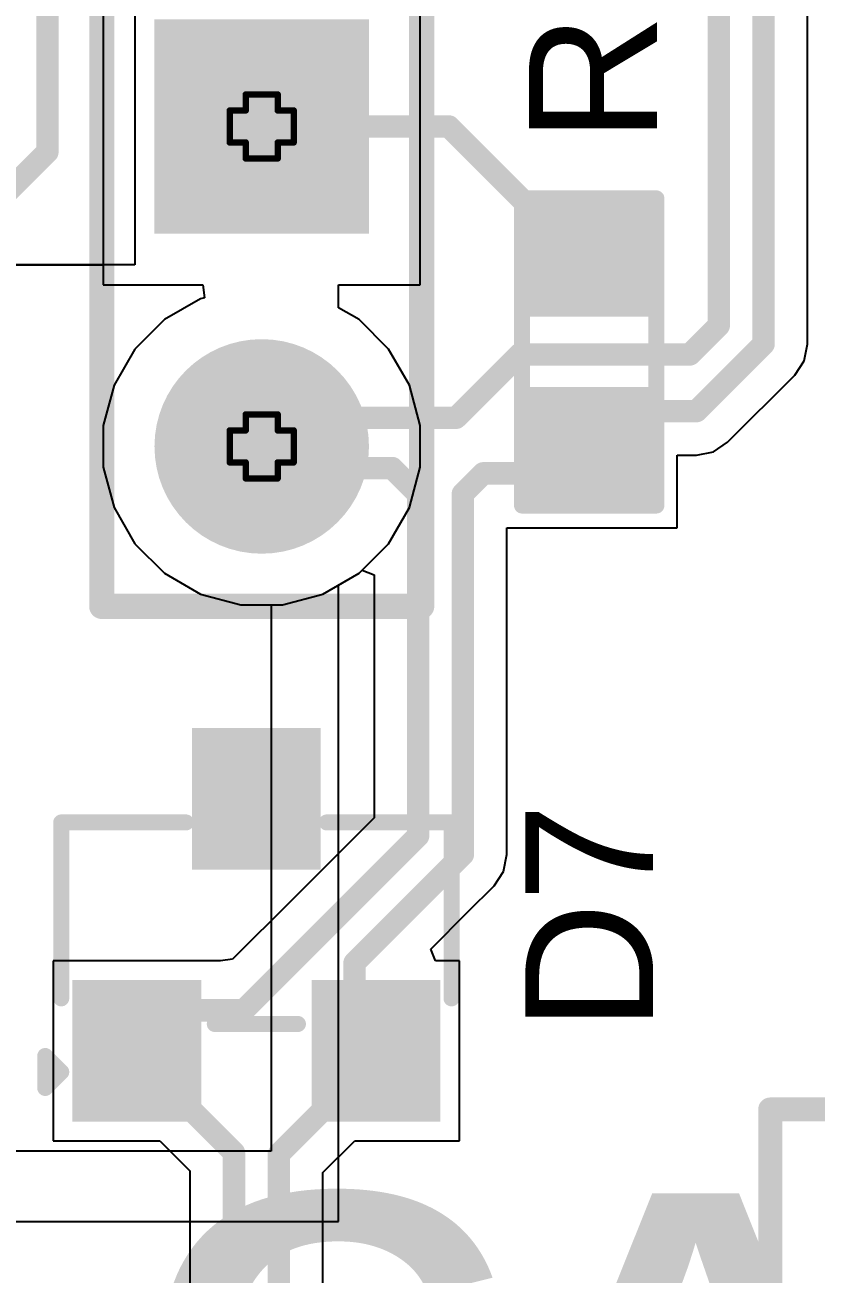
# Model space of a CAD drawing. Header units: inches. Extents: x -5 to 5258, y -4 to 5281.
# Drawn here: x 60.88 to 67.17, y 16.35 to 26.26 of the extents above; entities that cross this region are included whole.
import ezdxf

# ---------------------------------------------------------------- set-up
doc = ezdxf.new("R2010")
doc.units = ezdxf.units.IN
for name, color, linetype in [('Bottom Layer', 5, 'Continuous'), ('Bottom Solder', 6, 'Continuous'), ('Drill Drawing', 1, 'Continuous'), ('Multi-Layer', 9, 'Continuous'), ('Pad Holes', 156, 'Continuous'), ('Top Layer', 1, 'Continuous'), ('Top Overlay', 2, 'Continuous'), ('Top Paste', 8, 'Continuous'), ('Top Solder', 216, 'Continuous')]:
    doc.layers.add(name, color=color, linetype=linetype)
doc.styles.add('Arial', font='', dxfattribs={"height": 0.2})
doc.styles.add('Arial Black_Bold', font='', dxfattribs={"height": 0.2})
doc.styles.get('Arial').set_extended_font_data('Arial')
doc.styles.get('Arial Black_Bold').set_extended_font_data('Arial Black', bold=True)

# ---------------------------------------------------------------- blocks, each defined once
blk = doc.blocks.new('R___0603_69')
at = {"layer": 'Top Layer'}
for points in [[(-0.3809999999999999, 0.4445), (-0.3809999999999999, -0.4445), (-1.143, -0.4445), (-1.143, 0.4445)], [(1.143, 0.4445), (1.143, -0.4445), (0.3809999999999999, -0.4445), (0.3809999999999999, 0.4445)]]:
    blk.add_hatch(color=1, dxfattribs=at).paths.add_polyline_path(points)
at = {"layer": 'Top Paste'}
for points in [[(-0.3809999999999999, 0.4445), (-0.3809999999999999, -0.4445), (-1.143, -0.4445), (-1.143, 0.4445)], [(1.143, 0.4445), (1.143, -0.4445), (0.3809999999999999, -0.4445), (0.3809999999999999, 0.4445)]]:
    blk.add_hatch(color=8, dxfattribs=at).paths.add_polyline_path(points)
at = {"layer": 'Top Solder'}
for points in [[(-0.2794, 0.5460999999999999), (-0.2794, -0.5460999999999999), (-1.2446, -0.5460999999999999), (-1.2446, 0.5460999999999999)], [(1.2446, 0.5460999999999999), (1.2446, -0.5460999999999999), (0.2794, -0.5460999999999999), (0.2794, 0.5460999999999999)]]:
    blk.add_hatch(color=216, dxfattribs=at).paths.add_polyline_path(points)
at = {"layer": 'Top Overlay', "const_width": 0.127}
for points in [[(-1.2192, -0.5334), (-1.2192, 0.5334)], [(1.2192, 0.5334), (-1.2192, 0.5334)], [(1.2192, -0.5334), (1.2192, 0.5334)], [(1.2192, -0.5334), (-1.2192, -0.5334)]]:
    blk.add_lwpolyline(points, dxfattribs=at)
at = {"layer": 'Top Overlay', "const_width": 0.0635}
for points in [[(-1.25095, 0.5334, 1), (-1.18745, 0.5334, 1)], [(-1.25095, 0.5334, 1), (-1.18745, 0.5334, 1)], [(1.18745, 0.5334, 1), (1.25095, 0.5334, 1)], [(1.18745, 0.5334, 1), (1.25095, 0.5334, 1)], [(-1.25095, -0.5334, 1), (-1.18745, -0.5334, 1)], [(-1.25095, -0.5334, 1), (-1.18745, -0.5334, 1)], [(1.18745, -0.5334, 1), (1.25095, -0.5334, 1)], [(1.18745, -0.5334, 1), (1.25095, -0.5334, 1)]]:
    blk.add_lwpolyline(points, format="xyb", close=True, dxfattribs=at)
blk = doc.blocks.new('HDR1X2__112')
at = {"layer": 'Bottom Layer'}
blk.add_hatch(color=5, dxfattribs=at).paths.add_polyline_path([(-0.74999977, 0.74999977), (0.74999977, 0.74999977), (0.74999977, -0.74999977), (-0.74999977, -0.74999977)])
h = blk.add_hatch(color=5, dxfattribs=at)
edge = h.paths.add_edge_path()
edge.add_arc((2.54, 0), 0.7499985, 0, 360)
at = {"layer": 'Bottom Solder'}
blk.add_hatch(color=6, dxfattribs=at).paths.add_polyline_path([(-0.85159977, 0.85159977), (0.85159977, 0.85159977), (0.85159977, -0.85159977), (-0.85159977, -0.85159977)])
h = blk.add_hatch(color=6, dxfattribs=at)
edge = h.paths.add_edge_path()
edge.add_arc((2.54, 0), 0.8515985, 0, 360)
at = {"layer": 'Multi-Layer'}
blk.add_hatch(color=9, dxfattribs=at).paths.add_polyline_path([(-0.74999977, 0.74999977), (0.74999977, 0.74999977), (0.74999977, -0.74999977), (-0.74999977, -0.74999977)])
h = blk.add_hatch(color=9, dxfattribs=at)
edge = h.paths.add_edge_path()
edge.add_arc((2.54, 0), 0.7499985, 0, 360)
at = {"layer": 'Pad Holes'}
h = blk.add_hatch(color=7, dxfattribs=at)
edge = h.paths.add_edge_path()
edge.add_arc((0, 0), 0.4499991, 0, 360)
h = blk.add_hatch(color=7, dxfattribs=at)
edge = h.paths.add_edge_path()
edge.add_arc((2.54, 0), 0.4499991, 0, 360)
at = {"layer": 'Top Layer'}
blk.add_hatch(color=1, dxfattribs=at).paths.add_polyline_path([(-0.74999977, 0.74999977), (0.74999977, 0.74999977), (0.74999977, -0.74999977), (-0.74999977, -0.74999977)])
h = blk.add_hatch(color=1, dxfattribs=at)
edge = h.paths.add_edge_path()
edge.add_arc((2.54, 0), 0.7499985, 0, 360)
at = {"layer": 'Top Solder'}
blk.add_hatch(color=216, dxfattribs=at).paths.add_polyline_path([(-0.85159977, 0.85159977), (0.85159977, 0.85159977), (0.85159977, -0.85159977), (-0.85159977, -0.85159977)])
h = blk.add_hatch(color=216, dxfattribs=at)
edge = h.paths.add_edge_path()
edge.add_arc((2.54, 0), 0.8515985, 0, 360)
at = {"layer": 'Top Overlay', "const_width": 0.1999996}
for points in [[(3.81, 1.27), (-1.27, 1.27)], [(-1.27, -1.27), (-1.27, 1.27)], [(3.81, -1.27), (3.81, 1.27)], [(3.81, -1.27), (-1.27, -1.27)]]:
    blk.add_lwpolyline(points, dxfattribs=at)
at = {"layer": 'Top Overlay', "const_width": 0.0999998}
for points in [[(-1.3199999, 1.27, 1), (-1.2200001, 1.27, 1)], [(-1.3199999, 1.27, 1), (-1.2200001, 1.27, 1)], [(3.7600001, 1.27, 1), (3.8599999, 1.27, 1)], [(3.7600001, 1.27, 1), (3.8599999, 1.27, 1)], [(-1.3199999, -1.27, 1), (-1.2200001, -1.27, 1)], [(-1.3199999, -1.27, 1), (-1.2200001, -1.27, 1)], [(3.7600001, -1.27, 1), (3.8599999, -1.27, 1)], [(3.7600001, -1.27, 1), (3.8599999, -1.27, 1)]]:
    blk.add_lwpolyline(points, format="xyb", close=True, dxfattribs=at)
blk = doc.blocks.new('SOT_23_124')
at = {"layer": 'Top Layer'}
for points in [[(-0.41000045, 1.46000089), (0.41000045, 1.46000089), (0.41000045, 0.54000019), (-0.41000045, 0.54000019)], [(-1.36000109, -0.54000019), (-0.54000019, -0.54000019), (-0.54000019, -1.46000089), (-1.36000109, -1.46000089)], [(0.54000019, -0.54000019), (1.36000109, -0.54000019), (1.36000109, -1.46000089), (0.54000019, -1.46000089)]]:
    blk.add_hatch(color=1, dxfattribs=at).paths.add_polyline_path(points)
at = {"layer": 'Top Paste'}
for points in [[(-0.41000045, 1.46000089), (0.41000045, 1.46000089), (0.41000045, 0.54000019), (-0.41000045, 0.54000019)], [(-1.36000109, -0.54000019), (-0.54000019, -0.54000019), (-0.54000019, -1.46000089), (-1.36000109, -1.46000089)], [(0.54000019, -0.54000019), (1.36000109, -0.54000019), (1.36000109, -1.46000089), (0.54000019, -1.46000089)]]:
    blk.add_hatch(color=8, dxfattribs=at).paths.add_polyline_path(points)
at = {"layer": 'Top Solder'}
for points in [[(-0.51160045, 1.56160089), (0.51160045, 1.56160089), (0.51160045, 0.43840019), (-0.51160045, 0.43840019)], [(-1.46160109, -0.43840019), (-0.43840019, -0.43840019), (-0.43840019, -1.56160089), (-1.46160109, -1.56160089)], [(0.43840019, -0.43840019), (1.46160109, -0.43840019), (1.46160109, -1.56160089), (0.43840019, -1.56160089)]]:
    blk.add_hatch(color=216, dxfattribs=at).paths.add_polyline_path(points)
at = {"layer": 'Top Overlay', "const_width": 0.127}
for points in [[(-1.54940254, -0.5841999999999999), (-1.5494, 0.8128)], [(-1.5494, 0.8128), (-0.5588, 0.8128)], [(0.5588, 0.8128), (1.5494, 0.8128)], [(1.5494, 0.8128), (1.54940254, -0.5841999999999999)], [(-0.3302, -0.7874), (0.3302, -0.7874)], [(-1.6764, -1.2954), (-1.6764, -1.0414)], [(-1.6764, -1.0414), (-1.5494, -1.1684)], [(-1.6764, -1.2954), (-1.5494, -1.1684)]]:
    blk.add_lwpolyline(points, dxfattribs=at)
at = {"layer": 'Top Overlay', "const_width": 0.0635}
for points in [[(-1.58115, 0.8128, 1), (-1.51765, 0.8128, 1)], [(-1.58115, 0.8128, 1), (-1.51765, 0.8128, 1)], [(-0.5905499999999999, 0.8128, 1), (-0.52705, 0.8128, 1)], [(0.52705, 0.8128, 1), (0.5905499999999999, 0.8128, 1)], [(1.51765, 0.8128, 1), (1.58115, 0.8128, 1)], [(1.51765, 0.8128, 1), (1.58115, 0.8128, 1)], [(-1.58115254, -0.5841999999999999, 1), (-1.51765254, -0.5841999999999999, 1)], [(1.51765254, -0.5841999999999999, 1), (1.58115254, -0.5841999999999999, 1)], [(-0.36195, -0.7874, 1), (-0.29845, -0.7874, 1)], [(0.29845, -0.7874, 1), (0.36195, -0.7874, 1)], [(-1.70815, -1.0414, 1), (-1.64465, -1.0414, 1)], [(-1.70815, -1.0414, 1), (-1.64465, -1.0414, 1)], [(-1.58115, -1.1684, 1), (-1.51765, -1.1684, 1)], [(-1.58115, -1.1684, 1), (-1.51765, -1.1684, 1)], [(-1.70815, -1.2954, 1), (-1.64465, -1.2954, 1)], [(-1.70815, -1.2954, 1), (-1.64465, -1.2954, 1)]]:
    blk.add_lwpolyline(points, format="xyb", close=True, dxfattribs=at)

msp = doc.modelspace()

# ---------------------------------------------------------------- linework, layer by layer
at = {"layer": 'Bottom Layer'}
for p, q in [((61.50650893999999, 26.71484624), (61.50650893999999, 24.19884924)), ((64.02250594, 24.19884924), (64.02250594, 26.71484624)), ((61.50650893999999, 24.19884924), (62.295913, 24.19884924)), ((62.295913, 24.19884924), (62.30928863999999, 24.09724924)), ((63.373, 24.01814602), (63.373, 24.19884924)), ((63.373, 24.19884924), (64.02250594, 24.19884924)), ((62.30928863999999, 24.09724924), (62.27893818, 24.08911616)), ((62.27893818, 24.08911616), (61.99207819999999, 23.923498)), ((63.53693668, 23.923498), (63.373, 24.01814602)), ((61.99207819999999, 23.923498), (61.75785717999999, 23.68927698)), ((63.7711577, 23.68927698), (63.53693668, 23.923498)), ((61.75785717999999, 23.68927698), (61.59223902, 23.402417)), ((63.93677586, 23.402417), (63.7711577, 23.68927698)), ((61.59223902, 23.402417), (61.50650893999999, 23.0824659)), ((64.02250594, 23.0824659), (63.93677586, 23.402417)), ((61.50650893999999, 23.0824659), (61.50650893999999, 22.75122958)), ((64.02250594, 22.75122958), (64.02250594, 23.0824659)), ((61.50650893999999, 22.75122958), (61.59223902, 22.43127848)), ((63.93677586, 22.43127848), (64.02250594, 22.75122958)), ((61.59223902, 22.43127848), (61.75785717999999, 22.1444185)), ((63.7711577, 22.1444185), (63.93677586, 22.43127848)), ((61.75785717999999, 22.1444185), (61.99207819999999, 21.91019748)), ((63.53693668, 21.91019748), (63.7711577, 22.1444185)), ((61.99207819999999, 21.91019748), (62.27893818, 21.74457932)), ((63.373, 21.81554946), (63.53693668, 21.91019748)), ((63.373, 16.764), (63.373, 21.81554946)), ((62.27893818, 21.74457932), (62.59888927999999, 21.65884924)), ((62.59888927999999, 21.65884924), (62.8396, 21.65884924)), ((62.8396, 21.65884924), (62.8396, 17.3228)), ((62.8396, 17.3228), (52.02141487999999, 17.3228)), ((12.16703942, 16.764), (63.373, 16.764))]:
    msp.add_line(p, q, dxfattribs=at)
at = {"layer": 'Drill Drawing', "const_width": 0.0508}
for points in [[(62.63750743999999, 25.58384774), (62.63750743999999, 25.71084774)], [(62.63750743999999, 25.71084774), (62.89150744, 25.71084774)], [(62.89150744, 25.58384774), (62.89150744, 25.71084774)], [(62.51050744, 25.32984774), (62.51050744, 25.58384774)], [(62.51050744, 25.58384774), (62.63750743999999, 25.58384774)], [(62.89150744, 25.58384774), (63.01850743999999, 25.58384774)], [(63.01850743999999, 25.32984774), (63.01850743999999, 25.58384774)], [(62.51050744, 25.32984774), (62.63750743999999, 25.32984774)], [(62.63750743999999, 25.20284774), (62.63750743999999, 25.32984774)], [(62.89150744, 25.32984774), (63.01850743999999, 25.32984774)], [(62.89150744, 25.20284774), (62.89150744, 25.32984774)], [(62.63750743999999, 25.20284774), (62.89150744, 25.20284774)], [(62.63750743999999, 23.04384774), (62.63750743999999, 23.17084774)], [(62.63750743999999, 23.17084774), (62.89150744, 23.17084774)], [(62.89150744, 23.04384774), (62.89150744, 23.17084774)], [(62.51050744, 22.78984774), (62.51050744, 23.04384774)], [(62.51050744, 23.04384774), (62.63750743999999, 23.04384774)], [(62.89150744, 23.04384774), (63.01850743999999, 23.04384774)], [(63.01850743999999, 22.78984774), (63.01850743999999, 23.04384774)], [(62.51050744, 22.78984774), (62.63750743999999, 22.78984774)], [(62.63750743999999, 22.66284774), (62.63750743999999, 22.78984774)], [(62.89150744, 22.78984774), (63.01850743999999, 22.78984774)], [(62.89150744, 22.66284774), (62.89150744, 22.78984774)], [(62.63750743999999, 22.66284774), (62.89150744, 22.66284774)]]:
    msp.add_lwpolyline(points, dxfattribs=at)
at = {"layer": 'Drill Drawing', "const_width": 0.0254}
for points in [[(62.62480744, 25.71084774, 1), (62.65020744, 25.71084774, 1)], [(62.62480744, 25.71084774, 1), (62.65020744, 25.71084774, 1)], [(62.87880744, 25.71084774, 1), (62.90420743999999, 25.71084774, 1)], [(62.87880744, 25.71084774, 1), (62.90420743999999, 25.71084774, 1)], [(62.49780744, 25.58384774, 1), (62.52320744, 25.58384774, 1)], [(62.49780744, 25.58384774, 1), (62.52320744, 25.58384774, 1)], [(62.62480744, 25.58384774, 1), (62.65020744, 25.58384774, 1)], [(62.62480744, 25.58384774, 1), (62.65020744, 25.58384774, 1)], [(62.87880744, 25.58384774, 1), (62.90420743999999, 25.58384774, 1)], [(62.87880744, 25.58384774, 1), (62.90420743999999, 25.58384774, 1)], [(63.00580743999999, 25.58384774, 1), (63.03120744, 25.58384774, 1)], [(63.00580743999999, 25.58384774, 1), (63.03120744, 25.58384774, 1)], [(62.49780744, 25.32984774, 1), (62.52320744, 25.32984774, 1)], [(62.49780744, 25.32984774, 1), (62.52320744, 25.32984774, 1)], [(62.62480744, 25.32984774, 1), (62.65020744, 25.32984774, 1)], [(62.62480744, 25.32984774, 1), (62.65020744, 25.32984774, 1)], [(62.87880744, 25.32984774, 1), (62.90420743999999, 25.32984774, 1)], [(62.87880744, 25.32984774, 1), (62.90420743999999, 25.32984774, 1)], [(63.00580743999999, 25.32984774, 1), (63.03120744, 25.32984774, 1)], [(63.00580743999999, 25.32984774, 1), (63.03120744, 25.32984774, 1)], [(62.62480744, 25.20284774, 1), (62.65020744, 25.20284774, 1)], [(62.62480744, 25.20284774, 1), (62.65020744, 25.20284774, 1)], [(62.87880744, 25.20284774, 1), (62.90420743999999, 25.20284774, 1)], [(62.87880744, 25.20284774, 1), (62.90420743999999, 25.20284774, 1)], [(62.62480744, 23.17084774, 1), (62.65020744, 23.17084774, 1)], [(62.62480744, 23.17084774, 1), (62.65020744, 23.17084774, 1)], [(62.87880744, 23.17084774, 1), (62.90420743999999, 23.17084774, 1)], [(62.87880744, 23.17084774, 1), (62.90420743999999, 23.17084774, 1)], [(62.49780744, 23.04384774, 1), (62.52320744, 23.04384774, 1)], [(62.49780744, 23.04384774, 1), (62.52320744, 23.04384774, 1)], [(62.62480744, 23.04384774, 1), (62.65020744, 23.04384774, 1)], [(62.62480744, 23.04384774, 1), (62.65020744, 23.04384774, 1)], [(62.87880744, 23.04384774, 1), (62.90420743999999, 23.04384774, 1)], [(62.87880744, 23.04384774, 1), (62.90420743999999, 23.04384774, 1)], [(63.00580743999999, 23.04384774, 1), (63.03120744, 23.04384774, 1)], [(63.00580743999999, 23.04384774, 1), (63.03120744, 23.04384774, 1)], [(62.49780744, 22.78984774, 1), (62.52320744, 22.78984774, 1)], [(62.49780744, 22.78984774, 1), (62.52320744, 22.78984774, 1)], [(62.62480744, 22.78984774, 1), (62.65020744, 22.78984774, 1)], [(62.62480744, 22.78984774, 1), (62.65020744, 22.78984774, 1)], [(62.87880744, 22.78984774, 1), (62.90420743999999, 22.78984774, 1)], [(62.87880744, 22.78984774, 1), (62.90420743999999, 22.78984774, 1)], [(63.00580743999999, 22.78984774, 1), (63.03120744, 22.78984774, 1)], [(63.00580743999999, 22.78984774, 1), (63.03120744, 22.78984774, 1)], [(62.62480744, 22.66284774, 1), (62.65020744, 22.66284774, 1)], [(62.62480744, 22.66284774, 1), (62.65020744, 22.66284774, 1)], [(62.87880744, 22.66284774, 1), (62.90420743999999, 22.66284774, 1)], [(62.87880744, 22.66284774, 1), (62.90420743999999, 22.66284774, 1)]]:
    msp.add_lwpolyline(points, format="xyb", close=True, dxfattribs=at)
at = {"layer": 'Top Layer'}
for p, q in [((61.75785717999999, 27.88322084), (61.75785717999999, 24.35733)), ((67.09914443999999, 23.72991444), (67.09914443999999, 27.02050476)), ((61.75785717999999, 24.35733), (54.10445872, 24.35733)), ((55.47114381999999, 24.35733), (61.50650893999999, 24.35733)), ((61.50650893999999, 24.35733), (61.50650893999999, 24.19884924)), ((61.50650893999999, 24.19884924), (62.295913, 24.19884924)), ((62.295913, 24.19884924), (62.30928863999999, 24.09724924)), ((62.30928863999999, 24.09724924), (62.27893818, 24.08911616)), ((62.27893818, 24.08911616), (61.99207819999999, 23.923498)), ((61.99207819999999, 23.923498), (61.75785717999999, 23.68927698)), ((67.07253032, 23.59610978), (67.09914698, 23.72990174)), ((67.09914698, 23.72990174), (67.09914443999999, 23.72991444)), ((61.75785717999999, 23.68927698), (61.59223902, 23.402417)), ((66.99674433999999, 23.48268354), (67.07253032, 23.59610978)), ((61.59223902, 23.402417), (61.50650893999999, 23.0824659)), ((66.4638117, 22.9497509), (66.99673671999999, 23.48267846)), ((66.99673671999999, 23.48267846), (66.99674433999999, 23.48268354)), ((61.50650893999999, 23.0824659), (61.50650893999999, 22.75122958)), ((66.350388, 22.87396492), (66.4638117, 22.9497509)), ((66.06336037999999, 22.2698691), (66.06336037999999, 22.8473508)), ((66.06336037999999, 22.8473508), (66.21659349999999, 22.8473508)), ((66.21659349999999, 22.8473508), (66.350388, 22.87396492)), ((61.50650893999999, 22.75122958), (61.59223902, 22.43127848)), ((61.59223902, 22.43127848), (61.75785717999999, 22.1444185)), ((64.71125995999999, 19.67671198), (64.71125995999999, 22.2698691)), ((64.71125995999999, 22.2698691), (66.06336037999999, 22.2698691)), ((61.75785717999999, 22.1444185), (61.99207819999999, 21.91019748)), ((63.53693668, 21.91019748), (63.56255512, 21.93581592)), ((63.56255512, 21.93581592), (63.65642335999999, 21.89693614)), ((61.99207819999999, 21.91019748), (62.27893818, 21.74457932)), ((63.25007669999999, 21.74457932), (63.53693668, 21.91019748)), ((63.65642335999999, 21.89693614), (63.65642335999999, 19.96882468)), ((62.27893818, 21.74457932), (62.59888927999999, 21.65884924)), ((62.9301256, 21.65884924), (63.25007669999999, 21.74457932)), ((62.59888927999999, 21.65884924), (62.9301256, 21.65884924)), ((63.65642335999999, 19.96882468), (63.0027569, 19.31515822)), ((64.68464583999999, 19.54291748), (64.71125995999999, 19.67671198)), ((64.60885986, 19.42949378), (64.68464583999999, 19.54291748)), ((64.40055192, 19.22118584), (64.60885986, 19.42949378)), ((63.00274673999999, 19.31514298), (62.53275276, 18.84515154)), ((63.0027569, 19.31515822), (63.00274673999999, 19.31514298)), ((64.10623958, 18.92687604), (64.4005443, 19.22118076)), ((64.4005443, 19.22118076), (64.40055192, 19.22118584)), ((62.53275276, 18.84515154), (62.43617941999999, 18.83301034)), ((64.14511936, 18.8330078), (64.10623958, 18.92687604)), ((62.43617941999999, 18.8330078), (61.1081836, 18.8330078)), ((61.1081836, 18.8330078), (61.1081836, 17.40500964)), ((62.43617941999999, 18.83301034), (62.43617941999999, 18.8330078)), ((64.33618324, 18.8330078), (64.14511936, 18.8330078)), ((64.33618324, 17.40500964), (64.33618324, 18.8330078)), ((61.1081836, 17.40500964), (61.95457256, 17.40500964)), ((61.95457256, 17.40500964), (62.19476511999999, 17.16481708)), ((63.24960171999999, 17.15199008), (63.50262127999999, 17.40500964)), ((63.50262127999999, 17.40500964), (64.33618324, 17.40500964)), ((62.19476511999999, 17.16481708), (62.19476511999999, 11.8238397)), ((63.24960171999999, 11.53173208), (63.24960171999999, 17.15199008))]:
    msp.add_line(p, q, dxfattribs=at)
at = {"layer": 'Top Layer', "const_width": 0.1778}
for points in [[(66.74952614, 23.72990174), (66.74952614, 27.02050476)], [(61.06258806, 25.25339628), (61.06258806, 26.8501495)], [(66.39392613999999, 23.8771938), (66.39392613999999, 26.8732127)], [(62.76450743999999, 25.45684774), (64.25080876, 25.45684774)], [(64.25080876, 25.45684774), (65.28684428, 24.42081222)], [(60.51614262, 24.70695084), (61.06258806, 25.25339628)], [(66.1637488, 23.64701646), (66.39392613999999, 23.8771938)], [(66.21659349999999, 23.1969691), (66.74952614, 23.72990174)], [(64.30790287999999, 23.14458414), (64.8103352, 23.64701646)], [(64.8103352, 23.64701646), (66.1637488, 23.64701646)], [(62.76450743999999, 22.91684774), (62.99224383999999, 23.14458414)], [(62.99224383999999, 23.14458414), (64.30790287999999, 23.14458414)], [(65.36486038, 22.9048691), (65.65696038, 23.1969691)], [(65.65696038, 23.1969691), (66.21659349999999, 23.1969691)], [(62.76450743999999, 22.91684774), (62.9363359, 22.74501928)], [(65.16334694, 22.70335566), (65.36486038, 22.9048691)], [(62.9363359, 22.74501928), (63.80070298, 22.74501928)], [(63.80070298, 22.74501928), (64.00604166, 22.5396806)], [(64.36164165999999, 22.54108014), (64.52391718, 22.70335566)], [(64.52391718, 22.70335566), (65.16334694, 22.70335566)], [(64.00604166, 19.82400404), (64.00604166, 22.5396806)], [(64.36164165999999, 19.67671198), (64.36164165999999, 22.54108014)], [(63.24997509999999, 19.06794002), (64.00603912, 19.82400404)], [(64.00603912, 19.82400404), (64.00604166, 19.82400404)], [(64.15333371999999, 19.46840404), (64.36164165999999, 19.67671198)], [(63.6055751, 18.92064796), (64.15333118, 19.46840404)], [(64.15333118, 19.46840404), (64.15333371999999, 19.46840404)], [(62.62214806, 18.44011044), (63.24997509999999, 19.06793748)], [(63.24997509999999, 19.06793748), (63.24997509999999, 19.06794002)], [(63.50141986, 18.81649018), (63.6055751, 18.92064542)], [(63.6055751, 18.92064542), (63.6055751, 18.92064796)], [(63.50141986, 18.28977292), (63.50141986, 18.81649018)], [(61.77218278, 18.11900872), (62.0932845, 18.44011044)], [(62.0932845, 18.44011044), (62.62214806, 18.44011044)], [(63.50141986, 18.28977292), (63.67218406, 18.11900872)], [(61.77218278, 18.06900882), (61.77218278, 18.11900872)], [(61.77218278, 18.06900882), (62.0932845, 17.7479071)], [(62.89998341999999, 17.29680818), (63.67218406, 18.06900882)], [(63.67218406, 18.06900882), (63.67218406, 18.11900872)], [(62.0932845, 17.7479071), (62.1061115, 17.7479071)], [(62.1061115, 17.7479071), (62.54438342, 17.30963518)], [(62.54438342, 11.67902414), (62.54438342, 17.30963518)], [(62.89998341999999, 11.53173208), (62.89998341999999, 17.29680818)]]:
    msp.add_lwpolyline(points, dxfattribs=at)
at = {"layer": 'Top Layer', "const_width": 0.0889}
for points in [[(62.72005743999999, 25.45684774, 1), (62.80895744, 25.45684774, 1)], [(64.20635876, 25.45684774, 1), (64.29525876, 25.45684774, 1)], [(64.20635876, 25.45684774, 1), (64.29525876, 25.45684774, 1)], [(61.01813805999999, 25.25339628, 1), (61.10703806, 25.25339628, 1)], [(61.01813805999999, 25.25339628, 1), (61.10703806, 25.25339628, 1)], [(65.24239427999998, 24.42081222, 1), (65.33129428, 24.42081222, 1)], [(66.34947614, 23.8771938, 1), (66.43837614, 23.8771938, 1)], [(66.34947614, 23.8771938, 1), (66.43837614, 23.8771938, 1)], [(66.70507614, 23.72990174, 1), (66.79397614, 23.72990174, 1)], [(66.70507614, 23.72990174, 1), (66.79397614, 23.72990174, 1)], [(64.76588519999999, 23.64701646, 1), (64.8547852, 23.64701646, 1)], [(64.76588519999999, 23.64701646, 1), (64.8547852, 23.64701646, 1)], [(66.1192988, 23.64701646, 1), (66.2081988, 23.64701646, 1)], [(66.1192988, 23.64701646, 1), (66.2081988, 23.64701646, 1)], [(62.94779384, 23.14458414, 1), (63.03669384, 23.14458414, 1)], [(62.94779384, 23.14458414, 1), (63.03669384, 23.14458414, 1)], [(64.26345287999999, 23.14458414, 1), (64.35235288, 23.14458414, 1)], [(64.26345287999999, 23.14458414, 1), (64.35235288, 23.14458414, 1)], [(65.61251038, 23.1969691, 1), (65.70141038, 23.1969691, 1)], [(65.61251038, 23.1969691, 1), (65.70141038, 23.1969691, 1)], [(66.17214349999999, 23.1969691, 1), (66.2610435, 23.1969691, 1)], [(66.17214349999999, 23.1969691, 1), (66.2610435, 23.1969691, 1)], [(62.72005743999999, 22.91684774, 1), (62.80895744, 22.91684774, 1)], [(62.72005743999999, 22.91684774, 1), (62.80895744, 22.91684774, 1)], [(65.32041038, 22.9048691, 1), (65.40931038, 22.9048691, 1)], [(65.32041038, 22.9048691, 1), (65.40931038, 22.9048691, 1)], [(62.8918859, 22.74501928, 1), (62.98078589999999, 22.74501928, 1)], [(62.8918859, 22.74501928, 1), (62.98078589999999, 22.74501928, 1)], [(63.75625297999999, 22.74501928, 1), (63.84515298, 22.74501928, 1)], [(63.75625297999999, 22.74501928, 1), (63.84515298, 22.74501928, 1)], [(64.47946717999999, 22.70335566, 1), (64.56836718, 22.70335566, 1)], [(64.47946717999999, 22.70335566, 1), (64.56836718, 22.70335566, 1)], [(65.11889694, 22.70335566, 1), (65.20779694, 22.70335566, 1)], [(65.11889694, 22.70335566, 1), (65.20779694, 22.70335566, 1)], [(63.96159166, 22.5396806, 1), (64.05049165999999, 22.5396806, 1)], [(63.96159166, 22.5396806, 1), (64.05049165999999, 22.5396806, 1)], [(64.31719165999999, 22.54108014, 1), (64.40609165999999, 22.54108014, 1)], [(64.31719165999999, 22.54108014, 1), (64.40609165999999, 22.54108014, 1)], [(63.96158911999999, 19.82400404, 1), (64.05048912, 19.82400404, 1)], [(63.96158911999999, 19.82400404, 1), (64.05048912, 19.82400404, 1)], [(63.96159166, 19.82400404, 1), (64.05049165999999, 19.82400404, 1)], [(63.96159166, 19.82400404, 1), (64.05049165999999, 19.82400404, 1)], [(64.31719165999999, 19.67671198, 1), (64.40609165999999, 19.67671198, 1)], [(64.31719165999999, 19.67671198, 1), (64.40609165999999, 19.67671198, 1)], [(64.10888118, 19.46840404, 1), (64.19778117999999, 19.46840404, 1)], [(64.10888118, 19.46840404, 1), (64.19778117999999, 19.46840404, 1)], [(64.10888372, 19.46840404, 1), (64.19778371999999, 19.46840404, 1)], [(64.10888372, 19.46840404, 1), (64.19778371999999, 19.46840404, 1)], [(63.2055251, 19.06794002, 1), (63.29442509999999, 19.06794002, 1)], [(63.2055251, 19.06794002, 1), (63.29442509999999, 19.06794002, 1)], [(63.2055251, 19.06793748, 1), (63.29442509999999, 19.06793748, 1)], [(63.2055251, 19.06793748, 1), (63.29442509999999, 19.06793748, 1)], [(63.5611251, 18.92064796, 1), (63.6500251, 18.92064796, 1)], [(63.5611251, 18.92064796, 1), (63.6500251, 18.92064796, 1)], [(63.5611251, 18.92064542, 1), (63.6500251, 18.92064542, 1)], [(63.5611251, 18.92064542, 1), (63.6500251, 18.92064542, 1)], [(63.45696986, 18.81649018, 1), (63.54586986, 18.81649018, 1)], [(63.45696986, 18.81649018, 1), (63.54586986, 18.81649018, 1)], [(62.0488345, 18.44011044, 1), (62.1377345, 18.44011044, 1)], [(62.0488345, 18.44011044, 1), (62.1377345, 18.44011044, 1)], [(62.57769806, 18.44011044, 1), (62.66659806, 18.44011044, 1)], [(62.57769806, 18.44011044, 1), (62.66659806, 18.44011044, 1)], [(63.45696986, 18.28977292, 1), (63.54586986, 18.28977292, 1)], [(63.45696986, 18.28977292, 1), (63.54586986, 18.28977292, 1)], [(61.72773277999999, 18.11900872, 1), (61.81663278, 18.11900872, 1)], [(61.72773277999999, 18.11900872, 1), (61.81663278, 18.11900872, 1)], [(61.72773277999999, 18.06900882, 1), (61.81663278, 18.06900882, 1)], [(61.72773277999999, 18.06900882, 1), (61.81663278, 18.06900882, 1)], [(63.62773406, 18.11900872, 1), (63.71663406, 18.11900872, 1)], [(63.62773406, 18.11900872, 1), (63.71663406, 18.11900872, 1)], [(63.62773406, 18.06900882, 1), (63.71663406, 18.06900882, 1)], [(63.62773406, 18.06900882, 1), (63.71663406, 18.06900882, 1)], [(62.0488345, 17.7479071, 1), (62.1377345, 17.7479071, 1)], [(62.0488345, 17.7479071, 1), (62.1377345, 17.7479071, 1)], [(62.0616615, 17.7479071, 1), (62.15056149999999, 17.7479071, 1)], [(62.0616615, 17.7479071, 1), (62.15056149999999, 17.7479071, 1)], [(62.49993342, 17.30963518, 1), (62.58883341999999, 17.30963518, 1)], [(62.49993342, 17.30963518, 1), (62.58883341999999, 17.30963518, 1)], [(62.85553341999999, 17.29680818, 1), (62.94443342, 17.29680818, 1)], [(62.85553341999999, 17.29680818, 1), (62.94443342, 17.29680818, 1)]]:
    msp.add_lwpolyline(points, format="xyb", close=True, dxfattribs=at)
at = {"layer": 'Top Overlay', "const_width": 0.1905}
for points in [[(66.80183489999999, 17.653), (71.755, 17.653)], [(66.80183489999999, 14.224), (66.80183489999999, 17.653)]]:
    msp.add_lwpolyline(points, dxfattribs=at)
at = {"layer": 'Top Overlay', "const_width": 0.09525}
msp.add_lwpolyline([(66.75420989999999, 17.653, 1), (66.8494599, 17.653, 1)], format="xyb", close=True, dxfattribs=at)
msp.add_lwpolyline([(66.75420989999999, 17.653, 1), (66.8494599, 17.653, 1)], format="xyb", close=True, dxfattribs=at)

# ---------------------------------------------------------------- block references
at = {"rotation": 270}
for name, p in [('HDR1X2__112', (62.76450743999999, 25.45684774)), ('R___0603_69', (65.36486038, 23.6668691))]:
    msp.add_blockref(name, p, dxfattribs=at)
msp.add_blockref('SOT_23_124', (62.72218342, 19.11900926))

# ---------------------------------------------------------------- texts
at = {"layer": 'Top Overlay'}
for s, height, rotation, style, p in [('R21', 1.016, 90, 'Arial', (65.9028273, 25.32609108)), ('D7', 1.016, 90, 'Arial', (65.87253272, 18.27261776)), ('SLAVE CAN IN', 2.54, 360, 'Arial Black_Bold', (47.1435176, 14.44630588))]:
    msp.add_text(s, height=height, rotation=rotation, dxfattribs=dict(at, style=style)).set_placement(p)

doc.saveas('drawing.dxf')
